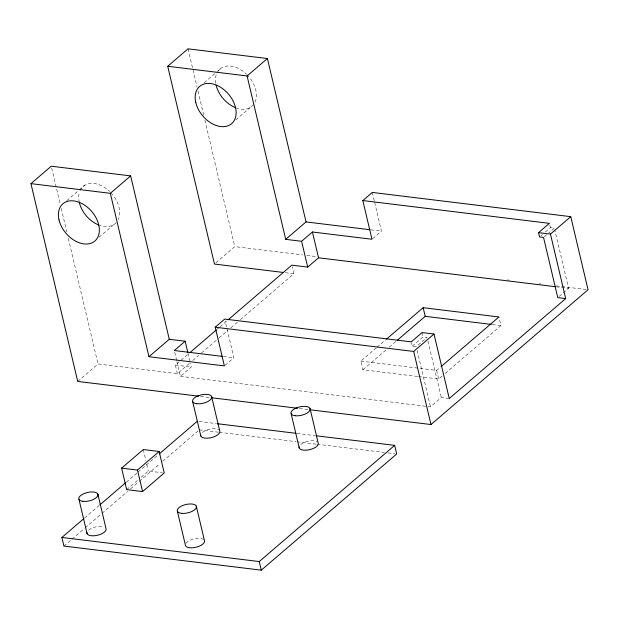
<?xml version="1.0" encoding="UTF-8"?>
<svg xmlns="http://www.w3.org/2000/svg" width="619" height="619" viewBox="0 0 619 619"><rect width="100%" height="100%" fill="white"/><g stroke="black" fill="none" stroke-linecap="round" stroke-linejoin="round"><path stroke-width="0.46" stroke-dasharray="3.1 2.32" d="M66.736 200.711L84.873 185.143M204.224 82.722L215.103 73.39M218.004 70.899L221.633 67.788M99.009 237.255L113.517 224.805M235.769 119.893L250.285 107.443M77.708 381.42L98.019 363.987L177.405 373.675L189.855 362.997M215.915 262.812L234.779 246.625L302.939 254.951M177.405 373.675L175.37 365.078L188.555 353.766M217.114 329.254L219.312 327.366M220.047 326.739L227.374 320.456M192.78 360.482L198.645 355.453M201.57 352.938L218.414 338.485M219.149 337.858L227.939 330.314M230.872 327.799L237.456 322.143M240.389 319.628L293.855 273.745L292.23 266.866M176.933 361.573L180.415 376.313L191.248 367.021L190.373 363.33M225.107 365.295L233.858 357.782L225.146 320.928M372.7 238.64L381.451 231.127L374.48 201.647M84.579 517.995L99.218 505.429M126.299 482.193L137.279 472.769M138.006 472.142L158.503 454.555M126.694 489.629L138.254 479.717M141.14 477.234L148.359 471.036L162.371 472.746M63.919 546.066L71.239 539.783M71.966 539.157L84.416 528.479M85.143 527.852L101.245 514.033M101.98 513.399L127.599 491.416M130.524 488.909L138.579 482M139.306 481.373L159.803 463.786M162.727 461.271L197.863 431.118M417.577 376.453L362.912 369.783L360.854 361.094L376.251 347.901M376.979 347.267L385.776 339.73M362.912 369.783L386.357 349.658M389.289 347.143L395.889 341.479M412.285 346.16L423.117 336.868L427.087 337.347L416.254 346.648L412.285 346.16L411.473 342.725M541.014 235.7L542.461 234.454M545.347 231.978L550.399 227.637L554.369 228.125L548.596 233.084M544.263 236.798L547.869 233.703M360.854 361.094L436.643 370.417L440.302 367.276M418.537 376.569L438.678 379.029L442.337 375.888M445.27 373.373L500.964 325.579L498.922 316.959M180.415 376.313L430.484 406.845L441.316 397.545L449.255 398.512M559.212 296.377L568.598 288.322L554.817 230.005M370.951 229.842L381.451 231.127M306.776 255.415L316.379 256.591M507.41 279.912L509.329 280.144M539.095 283.781L541.014 284.013M556.373 285.885L586.131 289.522M556.141 286.798L568.598 288.322M285.243 272.7L293.855 273.745M492.329 324.526L500.964 325.579M223.459 356.513L233.858 357.782M175.37 365.078L191.248 367.021M200.579 396.415L210.181 397.591M299.457 408.486L309.059 409.662M199.21 421.5L216.457 423.605M296.934 433.432L315.141 435.652M199.326 429.865L218.492 432.201M219.451 432.325L296.099 441.68M297.058 441.796L316.216 444.133M317.176 444.256L384.244 452.443M388.074 452.907L394.783 453.727M549.788 225.061L550.399 227.637M436.643 370.417L438.678 379.029M427.977 341.115L441.316 397.545M422.096 332.565L423.117 336.868M417.144 350.408L430.484 406.845M372.305 192.432L374.263 200.726M188.021 48.839L197.113 87.271M197.995 91.024L203.759 115.397M204.866 120.078L234.779 246.625M187.983 353.194L190.157 362.409M174.751 352.358L176.709 360.653M143.283 449.541L145.929 460.753M146.811 464.498L148.359 471.036M51.702 168.074L60.345 204.634M61.235 208.386L66.775 231.816M68.322 238.377L98.019 363.987M253.581 104.526A24.559 16.875 49.4 0 1 236.62 108.077M215.745 83.333A24.559 16.875 49.4 0 1 216.224 74.767M216.913 73.019A24.559 16.875 49.4 0 1 246.401 74.125M247.043 74.76A24.559 16.875 49.4 0 1 254.579 103.033M116.256 222.569A24.559 16.875 49.4 0 1 99.852 225.44M79.348 202.552A24.559 16.875 49.4 0 1 79.464 192.13M80.153 190.381A24.559 16.875 49.4 0 1 109.633 191.488M110.917 192.78A24.559 16.875 49.4 0 1 118.237 219.567M202.336 432.503A9.827 4.294 -13.3 0 1 218.94 429.926M88.594 530.104A9.827 4.294 -13.3 0 1 103.822 526.839M300.78 444.519A9.827 4.294 -13.3 0 1 317.377 441.943M185.901 543.358A9.827 4.294 -13.3 0 1 194.436 538.816A9.827 4.294 -13.3 0 1 203.636 539.551"/><path stroke-width="0.93" d="M198.66 396.183L77.708 381.42L30.95 183.634L51.261 166.202L130.648 175.897L169.273 339.282L148.962 356.714L110.337 193.321L130.648 175.897M283.332 272.461L214.468 264.058L167.71 66.272L188.021 48.839L267.408 58.534L306.034 221.919L285.723 239.352L247.097 75.959L267.408 58.534M187.766 352.273L185.151 341.216L174.318 350.516L222.515 356.397M285.723 239.352L301.6 241.286L312.433 231.993L371.973 239.259L362.827 200.564L372.305 192.432L570.772 216.658L588.05 289.754L430.979 424.541L310.018 409.778M148.962 356.714L224.38 365.914L215.226 327.219L224.705 319.087L411.264 341.866L422.096 332.565L434.004 334.02L449.255 398.512L565.704 298.582L550.461 234.09L570.772 216.658M190.018 352.513L216.387 329.881M228.102 319.83L291.82 265.149L307.697 267.091L318.53 257.79L555.189 286.682M121.61 468.134L143.283 449.541L159.16 451.475L164.236 472.978L142.571 491.571L126.694 489.629L121.61 468.134L137.488 470.069L159.16 451.475M316.1 435.768L394.667 445.363L396.702 453.959L261.288 570.161L63.919 546.066L61.885 537.462L83.844 518.621M99.945 504.802L125.564 482.82M159.23 453.928L197.291 421.268M386.511 339.104L423.156 307.689L498.922 316.959L441.038 366.649M397.352 340.226L425.199 316.332L491.37 324.41M565.704 298.582L557.765 297.615L543.536 237.417L539.567 236.938L538.553 232.636L549.386 223.343L362.827 200.564M215.226 327.219L413.693 351.453L434.004 334.02M61.885 537.462L259.253 561.557L394.667 445.363M167.71 66.272L247.097 75.959M538.553 232.636L550.461 234.09M30.95 183.634L110.337 193.321M306.034 221.919L370 229.726M169.273 339.282L185.151 341.216M211.141 397.708L297.538 408.254M217.416 423.721L295.983 433.315M423.156 307.689L425.199 316.332M413.693 351.453L430.979 424.541M312.433 231.993L318.53 257.79M301.6 241.286L307.697 267.091M310.026 408.486L318.158 442.887A9.827 4.294 -13.3 0 1 309.252 449.765A9.827 4.294 -13.3 0 1 299.132 446.972M291.139 413.693L299.271 448.086M259.253 561.557L261.288 570.161M211.59 396.469L219.722 430.87A9.827 4.294 -13.3 0 1 210.816 437.749A9.827 4.294 -13.3 0 1 200.695 434.956M192.702 401.677L200.835 436.07M196.285 506.094L204.417 540.495A9.827 4.294 -13.3 0 1 196.757 547.064A9.827 4.294 -13.3 0 1 185.53 545.695L177.398 511.294M137.488 470.069L142.571 491.571M97.848 494.078L105.981 528.471A9.827 4.294 -13.3 0 1 97.067 535.35A9.827 4.294 -13.3 0 1 86.954 532.557M78.961 499.278L87.093 533.679M235.731 107.752A24.559 16.875 49.4 0 1 216.108 85.19M98.963 225.115A24.559 16.875 49.4 0 1 79.348 202.552M59.037 219.985A24.559 16.875 49.4 0 0 93.206 242.238A24.559 16.875 49.4 0 0 84.401 204.997A24.559 16.875 49.4 0 0 59.037 219.985M195.797 102.622A24.559 16.875 49.4 0 0 229.966 124.876A24.559 16.875 49.4 0 0 221.169 87.635A24.559 16.875 49.4 0 0 195.797 102.622M181.429 513.344A9.827 4.294 -13.3 0 0 196.424 507.209A9.827 4.294 -13.3 0 0 182.675 505.53A9.827 4.294 -13.3 0 0 181.429 513.344M82.985 501.328A9.827 4.294 -13.3 0 0 97.988 495.192A9.827 4.294 -13.3 0 0 84.238 493.513A9.827 4.294 -13.3 0 0 82.985 501.328M196.734 403.72A9.827 4.294 -13.3 0 0 211.729 397.584A9.827 4.294 -13.3 0 0 197.979 395.905A9.827 4.294 -13.3 0 0 196.734 403.72M295.17 415.736A9.827 4.294 -13.3 0 0 310.165 409.608A9.827 4.294 -13.3 0 0 296.416 407.929A9.827 4.294 -13.3 0 0 295.17 415.736"/></g></svg>
